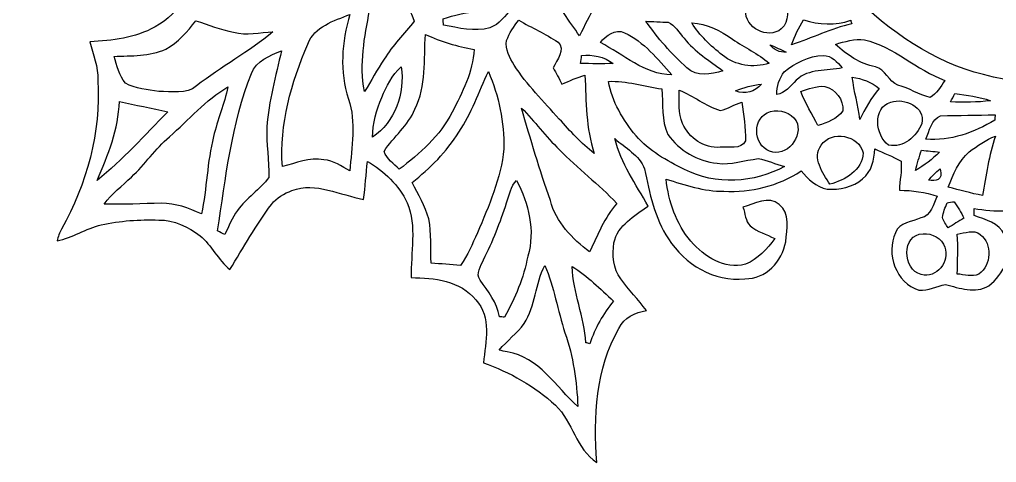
# Model space of a CAD drawing. Header units: centimetres. Extents: x -14.6 to 14.7, y -9.8 to 9.3.
# Drawn here: x -14.59 to 3.47, y -9.8 to -1.61 of the extents above; entities that cross this region are included whole.
import ezdxf

# ---------------------------------------------------------------- set-up
doc = ezdxf.new("R2010")
doc.units = ezdxf.units.CM
doc.header["$MEASUREMENT"] = 0
doc.layers.add('Layer 1', color=7, linetype='Continuous')

msp = doc.modelspace()

# ---------------------------------------------------------------- linework, layer by layer
at = {"layer": 'Layer 1', "color": 251}
for points, knots in [([(-3.40889, 8.77076), (-3.24168, 8.94962), (-3.08681, 9.14506), (-2.88608, 9.28934), (-2.88608, 9.28934), (-2.794, 8.95703), (-2.81446, 8.57215), (-2.55729, 8.30862), (-2.55729, 8.30862), (-2.43664, 8.14035), (-2.25989, 8.0204), (-2.06093, 7.96396), (-2.06093, 7.96396), (-1.88207, 8.15728), (-1.6958, 8.34355), (-1.49225, 8.51112), (-1.49225, 8.51112), (-1.42452, 8.23842), (-1.4732, 7.94526), (-1.38465, 7.67821), (-1.38465, 7.67821), (-1.27635, 7.62635), (-1.15182, 7.66127), (-1.03893, 7.66657), (-1.03893, 7.66657), (-0.78352, 7.69832), (-0.52917, 7.74206), (-0.27799, 7.79921), (-0.27799, 7.79921), (-0.0321, 7.86306), (0.19191, 7.98901), (0.43462, 8.06309), (0.43462, 8.06309), (0.44203, 7.56779), (0.21519, 7.10283), (0.24095, 6.60541), (0.24095, 6.60541), (0.6417, 6.86576), (1.01212, 7.17091), (1.38642, 7.46831), (1.38642, 7.46831), (1.56951, 7.61224), (1.73073, 7.78545), (1.93146, 7.90646), (1.93146, 7.90646), (1.96638, 7.87047), (2.00131, 7.83484), (2.03659, 7.79886), (2.03659, 7.79886), (2.02847, 7.50605), (1.99355, 7.21007), (1.87713, 6.93843), (1.87713, 6.93843), (1.82668, 6.83436), (1.88807, 6.72536), (1.91206, 6.62305), (1.91206, 6.62305), (1.85385, 6.52145), (1.75084, 6.43255), (1.7459, 6.30837), (1.7459, 6.30837), (1.73637, 6.08753), (1.68592, 5.87163), (1.65806, 5.65291), (1.65806, 5.65291), (1.79634, 5.53261), (1.90888, 5.36928), (2.07821, 5.2892), (2.07821, 5.2892), (2.43664, 5.25004), (2.79153, 5.32871), (3.14819, 5.35058), (3.14819, 5.35058), (3.05717, 5.07894), (2.80846, 4.91843), (2.61267, 4.72652), (2.61267, 4.72652), (2.85397, 4.47499), (3.04941, 4.18042), (3.18488, 3.85904), (3.18488, 3.85904), (3.25967, 3.70734), (3.29847, 3.51296), (3.47698, 3.44558), (3.47698, 3.44558), (4.06188, 3.14713), (4.58329, 2.74567), (5.1435, 2.407), (5.1435, 2.407), (5.201, 2.53929), (5.24016, 2.69452), (5.36998, 2.77777), (5.36998, 2.77777), (5.52732, 2.89137), (5.67126, 3.02189), (5.77921, 3.18452), (5.77921, 3.18452), (5.96759, 3.43958), (6.32107, 3.43112), (6.60365, 3.39161), (6.60365, 3.39161), (6.46924, 3.5627), (6.29673, 3.71651), (6.09247, 3.79589), (6.09247, 3.79589), (5.9182, 3.82976), (5.74287, 3.74826), (5.56789, 3.77331), (5.56789, 3.77331), (5.05813, 3.86574), (4.85916, 4.67219), (5.29167, 4.9724), (5.29167, 4.9724), (5.61022, 5.19712), (6.10694, 5.08811), (6.29426, 4.74169), (6.29426, 4.74169), (6.41491, 4.49615), (6.38986, 4.19206), (6.23464, 3.96769), (6.23464, 3.96769), (6.35212, 3.89184), (6.46994, 3.81494), (6.58954, 3.74086), (6.58954, 3.74086), (6.57754, 3.86644), (6.56096, 3.9945), (6.57542, 4.12044), (6.57542, 4.12044), (6.68867, 4.48839), (7.10988, 4.71276), (7.48065, 4.62351), (7.48065, 4.62351), (7.62423, 4.56106), (7.74347, 4.45417), (7.8673, 4.35998), (7.8673, 4.35998), (7.88352, 4.72158), (7.87823, 5.08317), (7.85283, 5.44407), (7.85283, 5.44407), (8.18762, 5.43913), (8.40387, 5.16678), (8.63177, 4.96288), (8.63177, 4.96288), (8.9602, 4.6669), (9.38248, 4.46969), (9.62378, 4.08481), (9.62378, 4.08481), (9.91694, 3.62338), (10.07039, 3.06881), (10.03935, 2.52166), (10.03935, 2.52166), (10.05134, 2.18934), (9.93387, 1.85984), (9.71409, 1.60937), (9.71409, 1.60937), (9.57968, 1.42381), (9.35672, 1.34056), (9.19868, 1.18039), (9.19868, 1.18039), (9.6707, 1.13841), (10.21609, 1.10102), (10.61332, 1.41605), (10.61332, 1.41605), (11.02501, 1.73496), (11.40389, 2.10503), (11.87203, 2.34386), (11.87203, 2.34386), (12.1218, 2.45428), (12.40508, 2.40771), (12.6686, 2.44863), (12.6686, 2.44863), (12.82982, 2.50119), (12.96282, 2.62361), (13.13039, 2.66206), (13.13039, 2.66206), (13.23164, 2.68746), (13.34029, 2.68393), (13.43695, 2.72803), (13.43695, 2.72803), (13.66026, 2.86314), (13.85958, 3.03742), (14.09524, 3.15242), (14.09524, 3.15242), (14.29667, 3.25191), (14.52598, 3.18629), (14.7387, 3.1683), (14.7387, 3.1683), (14.72741, 3.03883), (14.7193, 2.90795), (14.70131, 2.77883), (14.70131, 2.77883), (14.5355, 2.75978), (14.357, 2.75943), (14.22964, 2.63313), (14.22964, 2.63313), (14.00704, 2.44651), (13.73576, 2.33786), (13.47929, 2.20874), (13.47929, 2.20874), (13.20165, 1.99954), (12.95576, 1.75119), (12.71094, 1.50566), (12.71094, 1.50566), (12.49504, 1.2506), (12.33523, 0.95356), (12.18636, 0.65581), (12.18636, 0.65581), (12.05936, 0.35842), (11.90061, 0.04974), (11.96058, -0.28646), (11.96058, -0.28646), (12.02161, -0.59302), (12.13838, -0.88477), (12.21564, -1.18745), (12.21564, -1.18745), (12.26114, -1.42946), (12.2488, -1.67852), (12.25162, -1.92405), (12.25162, -1.92405), (12.8076, -2.04858), (13.36357, -2.17629), (13.91638, -2.31634), (13.91638, -2.31634), (14.13969, -2.36679), (14.34994, -2.45851), (14.55385, -2.56117), (14.55385, -2.56117), (14.52351, -2.87796), (14.26598, -3.07234), (13.98164, -3.14713), (13.98164, -3.14713), (14.01057, -3.23885), (14.04302, -3.32916), (14.07442, -3.42018), (14.07442, -3.42018), (13.74599, -3.62303), (13.33923, -3.65513), (12.96282, -3.61915), (12.96282, -3.61915), (12.35957, -3.55177), (11.80606, -3.28683), (11.22504, -3.13196), (11.22504, -3.13196), (11.12202, -3.11362), (11.01055, -3.07058), (10.91212, -3.11714), (10.91212, -3.11714), (10.4327, -3.34716), (9.99913, -3.68829), (9.4742, -3.81388), (9.4742, -3.81388), (9.22443, -3.39866), (9.26677, -2.89243), (9.23819, -2.42958), (9.23819, -2.42958), (9.04028, -2.23097), (8.75524, -2.14947), (8.49771, -2.04929), (8.49771, -2.04929), (7.97313, -1.86831), (7.36812, -1.7907), (6.85976, -2.06163), (6.85976, -2.06163), (6.86223, -2.10291), (6.86541, -2.14454), (6.86858, -2.18616), (6.86858, -2.18616), (7.26299, -2.31069), (7.62141, -2.5721), (7.81297, -2.94569), (7.81297, -2.94569), (8.01582, -3.26813), (8.01652, -3.66677), (8.01511, -4.03401), (8.01511, -4.03401), (7.96925, -4.50391), (7.9375, -4.97805), (7.9823, -5.44936), (7.9823, -5.44936), (7.56885, -5.30401), (7.11694, -5.3908), (6.6996, -5.25745), (6.6996, -5.25745), (6.11928, -5.11881), (5.63527, -4.7371), (5.25921, -4.2866), (5.25921, -4.2866), (4.99463, -4.63691), (4.64714, -4.94489), (4.21534, -5.06271), (4.21534, -5.06271), (3.83893, -5.18089), (3.43606, -5.16043), (3.05117, -5.10364), (3.05117, -5.10364), (3.05259, -5.14597), (3.054, -5.1883), (3.05611, -5.23134), (3.05611, -5.23134), (3.26249, -5.31107), (3.51367, -5.36857), (3.61527, -5.59118), (3.61527, -5.59118), (3.78389, -5.92561), (3.6008, -6.32389), (3.32176, -6.53168), (3.32176, -6.53168), (3.07693, -6.68549), (2.77883, -6.57084), (2.52589, -6.5091), (2.52589, -6.5091), (2.36149, -6.53874), (2.20451, -6.62129), (2.03341, -6.6107), (2.03341, -6.6107), (1.60479, -6.4837), (1.42169, -5.93654), (1.59985, -5.55202), (1.59985, -5.55202), (1.6697, -5.35799), (1.91064, -5.34917), (2.0701, -5.27826), (2.0701, -5.27826), (2.25672, -5.23593), (2.30117, -5.0232), (2.37243, -4.87433), (2.37243, -4.87433), (2.14736, -4.79778), (1.911, -4.76709), (1.67428, -4.76532), (1.67428, -4.76532), (1.67393, -4.58541), (1.72367, -4.40549), (1.7018, -4.22698), (1.7018, -4.22698), (1.54764, -4.13632), (1.37689, -4.08129), (1.21779, -4.00121), (1.21779, -4.00121), (1.20297, -4.20299), (1.16311, -4.41995), (0.99307, -4.55471), (0.99307, -4.55471), (0.8128, -4.70676), (0.56762, -4.76109), (0.3362, -4.74521), (0.3362, -4.74521), (0.1337, -4.70923), (-0.01517, -4.55648), (-0.14429, -4.40937), (-0.14429, -4.40937), (-0.56233, -4.68665), (-1.07068, -4.81224), (-1.57057, -4.78261), (-1.57057, -4.78261), (-1.94134, -4.79249), (-2.29129, -4.66443), (-2.64054, -4.5593), (-2.64054, -4.5593), (-2.5908, -4.97311), (-2.45886, -5.38762), (-2.17981, -5.70689), (-2.17981, -5.70689), (-1.93604, -5.99369), (-1.56351, -6.23535), (-1.17052, -6.13269), (-1.17052, -6.13269), (-0.94403, -6.03885), (-0.76835, -5.85399), (-0.63041, -5.65573), (-0.63041, -5.65573), (-0.78528, -5.58482), (-0.95215, -5.53226), (-1.0862, -5.42502), (-1.0862, -5.42502), (-1.17334, -5.33329), (-1.17828, -5.19359), (-1.21814, -5.08071), (-1.21814, -5.08071), (-1.01459, -5.02003), (-0.73978, -4.86198), (-0.54681, -5.02638), (-0.54681, -5.02638), (-0.34502, -5.19148), (-0.40569, -5.49028), (-0.42933, -5.71606), (-0.42933, -5.71606), (-0.49177, -6.07589), (-0.79622, -6.41491), (-1.18251, -6.40045), (-1.18251, -6.40045), (-1.75084, -6.46501), (-2.29941, -6.13516), (-2.59468, -5.66244), (-2.59468, -5.66244), (-2.85644, -5.27897), (-2.94323, -4.81542), (-3.03989, -4.37021), (-3.03989, -4.37021), (-3.13055, -4.11445), (-3.39549, -3.9811), (-3.58846, -3.81141), (-3.58846, -3.81141), (-3.46922, -4.26403), (-3.20111, -4.65667), (-2.96968, -5.05777), (-2.96968, -5.05777), (-3.22368, -5.24016), (-3.53095, -5.40738), (-3.60539, -5.73934), (-3.60539, -5.73934), (-3.63114, -5.96265), (-3.62479, -6.21912), (-3.4731, -6.40115), (-3.4731, -6.40115), (-3.33375, -6.6107), (-3.14995, -6.78533), (-3.0039, -6.99029), (-3.0039, -6.99029), (-3.2064, -7.02451), (-3.423, -7.11764), (-3.50943, -7.31979), (-3.50943, -7.31979), (-3.94123, -8.06379), (-3.98216, -8.95914), (-3.92113, -9.79734), (-3.92113, -9.79734), (-4.30354, -9.54899), (-4.3621, -9.04311), (-4.68348, -8.74077), (-4.68348, -8.74077), (-5.06236, -8.38341), (-5.52873, -8.13082), (-6.01557, -7.95338), (-6.01557, -7.95338), (-5.97112, -7.56532), (-5.85964, -7.11235), (-6.15633, -6.79097), (-6.15633, -6.79097), (-6.44172, -6.43819), (-6.92432, -6.38034), (-7.34695, -6.38104), (-7.34695, -6.38104), (-7.36247, -5.91996), (-7.23829, -5.43419), (-7.42527, -4.99569), (-7.42527, -4.99569), (-7.57484, -4.66866), (-7.84966, -4.41007), (-8.15834, -4.23298), (-8.15834, -4.23298), (-8.18444, -4.46652), (-8.1975, -4.70147), (-8.22713, -4.93466), (-8.22713, -4.93466), (-8.66211, -4.85704), (-9.10943, -4.60587), (-9.55322, -4.76991), (-9.55322, -4.76991), (-9.69539, -4.826), (-9.83862, -4.90044), (-9.92999, -5.02744), (-9.92999, -5.02744), (-10.21574, -5.40879), (-10.45069, -5.82436), (-10.69763, -6.23111), (-10.69763, -6.23111), (-10.9153, -6.05367), (-11.03595, -5.78732), (-11.24903, -5.60529), (-11.24903, -5.60529), (-11.47198, -5.44759), (-11.73127, -5.30789), (-12.01244, -5.31742), (-12.01244, -5.31742), (-12.36874, -5.30225), (-12.72822, -5.32977), (-13.07641, -5.40632), (-13.07641, -5.40632), (-13.36146, -5.467), (-13.60276, -5.65115), (-13.89239, -5.69736), (-13.89239, -5.69736), (-13.86981, -5.62398), (-13.84759, -5.55025), (-13.8116, -5.48217), (-13.8116, -5.48217), (-13.34135, -4.65067), (-13.08029, -3.69217), (-13.14062, -2.73297), (-13.14062, -2.73297), (-13.13004, -2.48532), (-13.22634, -2.25496), (-13.28455, -2.0193), (-13.28455, -2.0193), (-12.87357, -2.00307), (-12.44776, -1.94804), (-12.08193, -1.7466), (-12.08193, -1.7466), (-11.61486, -1.49437), (-11.32417, -0.97437), (-11.29524, -0.4505), (-11.29524, -0.4505), (-12.16731, -0.31856), (-13.08594, -0.08184), (-13.73505, 0.55245), (-13.73505, 0.55245), (-14.06137, 0.87948), (-14.33724, 1.27071), (-14.478, 1.7145), (-14.478, 1.7145), (-14.5856, 2.05493), (-14.55385, 2.46274), (-14.31219, 2.73967), (-14.31219, 2.73967), (-14.16262, 2.89948), (-13.99117, 3.08398), (-13.76116, 3.10727), (-13.76116, 3.10727), (-13.42108, 3.14043), (-13.05348, 3.12596), (-12.75327, 2.94323), (-12.75327, 2.94323), (-12.56877, 2.85679), (-12.45023, 2.68358), (-12.29043, 2.56293), (-12.29043, 2.56293), (-12.28408, 3.0547), (-12.24492, 3.55565), (-12.065, 4.01814), (-12.065, 4.01814), (-11.87027, 4.47111), (-11.59087, 4.89444), (-11.22468, 5.2264), (-11.22468, 5.2264), (-10.68246, 5.62328), (-10.04111, 5.91961), (-9.36484, 5.97288), (-9.36484, 5.97288), (-9.03217, 6.01169), (-8.72808, 5.85011), (-8.41022, 5.79014), (-8.41022, 5.79014), (-8.25324, 5.82119), (-8.12976, 5.94501), (-7.97701, 5.99228), (-7.97701, 5.99228), (-7.60518, 6.09953), (-7.22171, 5.99193), (-6.84953, 5.94995), (-6.84953, 5.94995), (-6.9783, 6.10552), (-7.11412, 6.25546), (-7.23124, 6.4202), (-7.23124, 6.4202), (-7.32367, 6.56449), (-7.3092, 6.74476), (-7.33249, 6.90845), (-7.33249, 6.90845), (-6.95008, 6.91444), (-6.56837, 6.87529), (-6.18525, 6.8961), (-6.18525, 6.8961), (-6.2036, 7.28486), (-6.25052, 7.67186), (-6.25651, 8.06097), (-6.25651, 8.06097), (-6.08083, 8.06309), (-5.89809, 8.06379), (-5.73581, 7.98407), (-5.73581, 7.98407), (-5.52768, 7.92021), (-5.37175, 7.75476), (-5.17066, 7.6775), (-5.17066, 7.6775), (-4.83588, 7.86589), (-4.76532, 8.29945), (-4.54801, 8.58943), (-4.54801, 8.58943), (-4.29401, 8.45926), (-4.27108, 8.13999), (-4.07458, 7.9562), (-4.07458, 7.9562), (-4.0259, 7.90751), (-3.97051, 7.86624), (-3.91583, 7.82426), (-3.91583, 7.82426), (-3.79659, 8.16222), (-3.65689, 8.50547), (-3.40889, 8.77076), (-3.40889, 8.77076), (-3.40889, 8.77076), (-3.40889, 8.77076), (-3.40889, 8.77076)], [0, 0, 0, 0, 0.00666667, 0.00666667, 0.00666667, 0.00666667, 0.01333333, 0.01333333, 0.01333333, 0.01333333, 0.02, 0.02, 0.02, 0.02, 0.02666667, 0.02666667, 0.02666667, 0.02666667, 0.03333333, 0.03333333, 0.03333333, 0.03333333, 0.04, 0.04, 0.04, 0.04, 0.04666667, 0.04666667, 0.04666667, 0.04666667, 0.05333333, 0.05333333, 0.05333333, 0.05333333, 0.06, 0.06, 0.06, 0.06, 0.06666667, 0.06666667, 0.06666667, 0.06666667, 0.07333333, 0.07333333, 0.07333333, 0.07333333, 0.08, 0.08, 0.08, 0.08, 0.08666667, 0.08666667, 0.08666667, 0.08666667, 0.09333333, 0.09333333, 0.09333333, 0.09333333, 0.1, 0.1, 0.1, 0.1, 0.10666667, 0.10666667, 0.10666667, 0.10666667, 0.11333333, 0.11333333, 0.11333333, 0.11333333, 0.12, 0.12, 0.12, 0.12, 0.12666667, 0.12666667, 0.12666667, 0.12666667, 0.13333333, 0.13333333, 0.13333333, 0.13333333, 0.14, 0.14, 0.14, 0.14, 0.14666667, 0.14666667, 0.14666667, 0.14666667, 0.15333333, 0.15333333, 0.15333333, 0.15333333, 0.16, 0.16, 0.16, 0.16, 0.16666667, 0.16666667, 0.16666667, 0.16666667, 0.17333333, 0.17333333, 0.17333333, 0.17333333, 0.18, 0.18, 0.18, 0.18, 0.18666667, 0.18666667, 0.18666667, 0.18666667, 0.19333333, 0.19333333, 0.19333333, 0.19333333, 0.2, 0.2, 0.2, 0.2, 0.20666667, 0.20666667, 0.20666667, 0.20666667, 0.21333333, 0.21333333, 0.21333333, 0.21333333, 0.22, 0.22, 0.22, 0.22, 0.22666667, 0.22666667, 0.22666667, 0.22666667, 0.23333333, 0.23333333, 0.23333333, 0.23333333, 0.24, 0.24, 0.24, 0.24, 0.24666667, 0.24666667, 0.24666667, 0.24666667, 0.25333333, 0.25333333, 0.25333333, 0.25333333, 0.26, 0.26, 0.26, 0.26, 0.26666667, 0.26666667, 0.26666667, 0.26666667, 0.27333333, 0.27333333, 0.27333333, 0.27333333, 0.28, 0.28, 0.28, 0.28, 0.28666667, 0.28666667, 0.28666667, 0.28666667, 0.29333333, 0.29333333, 0.29333333, 0.29333333, 0.3, 0.3, 0.3, 0.3, 0.30666667, 0.30666667, 0.30666667, 0.30666667, 0.31333333, 0.31333333, 0.31333333, 0.31333333, 0.32, 0.32, 0.32, 0.32, 0.32666667, 0.32666667, 0.32666667, 0.32666667, 0.33333333, 0.33333333, 0.33333333, 0.33333333, 0.34, 0.34, 0.34, 0.34, 0.34666667, 0.34666667, 0.34666667, 0.34666667, 0.35333333, 0.35333333, 0.35333333, 0.35333333, 0.36, 0.36, 0.36, 0.36, 0.36666667, 0.36666667, 0.36666667, 0.36666667, 0.37333333, 0.37333333, 0.37333333, 0.37333333, 0.38, 0.38, 0.38, 0.38, 0.38666667, 0.38666667, 0.38666667, 0.38666667, 0.39333333, 0.39333333, 0.39333333, 0.39333333, 0.4, 0.4, 0.4, 0.4, 0.40666667, 0.40666667, 0.40666667, 0.40666667, 0.41333333, 0.41333333, 0.41333333, 0.41333333, 0.42, 0.42, 0.42, 0.42, 0.42666667, 0.42666667, 0.42666667, 0.42666667, 0.43333333, 0.43333333, 0.43333333, 0.43333333, 0.44, 0.44, 0.44, 0.44, 0.44666667, 0.44666667, 0.44666667, 0.44666667, 0.45333333, 0.45333333, 0.45333333, 0.45333333, 0.46, 0.46, 0.46, 0.46, 0.46666667, 0.46666667, 0.46666667, 0.46666667, 0.47333333, 0.47333333, 0.47333333, 0.47333333, 0.48, 0.48, 0.48, 0.48, 0.48666667, 0.48666667, 0.48666667, 0.48666667, 0.49333333, 0.49333333, 0.49333333, 0.49333333, 0.5, 0.5, 0.5, 0.5, 0.50666667, 0.50666667, 0.50666667, 0.50666667, 0.51333333, 0.51333333, 0.51333333, 0.51333333, 0.52, 0.52, 0.52, 0.52, 0.52666667, 0.52666667, 0.52666667, 0.52666667, 0.53333333, 0.53333333, 0.53333333, 0.53333333, 0.54, 0.54, 0.54, 0.54, 0.54666667, 0.54666667, 0.54666667, 0.54666667, 0.55333333, 0.55333333, 0.55333333, 0.55333333, 0.56, 0.56, 0.56, 0.56, 0.56666667, 0.56666667, 0.56666667, 0.56666667, 0.57333333, 0.57333333, 0.57333333, 0.57333333, 0.58, 0.58, 0.58, 0.58, 0.58666667, 0.58666667, 0.58666667, 0.58666667, 0.59333333, 0.59333333, 0.59333333, 0.59333333, 0.6, 0.6, 0.6, 0.6, 0.60666667, 0.60666667, 0.60666667, 0.60666667, 0.61333333, 0.61333333, 0.61333333, 0.61333333, 0.62, 0.62, 0.62, 0.62, 0.62666667, 0.62666667, 0.62666667, 0.62666667, 0.63333333, 0.63333333, 0.63333333, 0.63333333, 0.64, 0.64, 0.64, 0.64, 0.64666667, 0.64666667, 0.64666667, 0.64666667, 0.65333333, 0.65333333, 0.65333333, 0.65333333, 0.66, 0.66, 0.66, 0.66, 0.66666667, 0.66666667, 0.66666667, 0.66666667, 0.67333333, 0.67333333, 0.67333333, 0.67333333, 0.68, 0.68, 0.68, 0.68, 0.68666667, 0.68666667, 0.68666667, 0.68666667, 0.69333333, 0.69333333, 0.69333333, 0.69333333, 0.7, 0.7, 0.7, 0.7, 0.70666667, 0.70666667, 0.70666667, 0.70666667, 0.71333333, 0.71333333, 0.71333333, 0.71333333, 0.72, 0.72, 0.72, 0.72, 0.72666667, 0.72666667, 0.72666667, 0.72666667, 0.73333333, 0.73333333, 0.73333333, 0.73333333, 0.74, 0.74, 0.74, 0.74, 0.74666667, 0.74666667, 0.74666667, 0.74666667, 0.75333333, 0.75333333, 0.75333333, 0.75333333, 0.76, 0.76, 0.76, 0.76, 0.76666667, 0.76666667, 0.76666667, 0.76666667, 0.77333333, 0.77333333, 0.77333333, 0.77333333, 0.78, 0.78, 0.78, 0.78, 0.78666667, 0.78666667, 0.78666667, 0.78666667, 0.79333333, 0.79333333, 0.79333333, 0.79333333, 0.8, 0.8, 0.8, 0.8, 0.80666667, 0.80666667, 0.80666667, 0.80666667, 0.81333333, 0.81333333, 0.81333333, 0.81333333, 0.82, 0.82, 0.82, 0.82, 0.82666667, 0.82666667, 0.82666667, 0.82666667, 0.83333333, 0.83333333, 0.83333333, 0.83333333, 0.84, 0.84, 0.84, 0.84, 0.84666667, 0.84666667, 0.84666667, 0.84666667, 0.85333333, 0.85333333, 0.85333333, 0.85333333, 0.86, 0.86, 0.86, 0.86, 0.86666667, 0.86666667, 0.86666667, 0.86666667, 0.87333333, 0.87333333, 0.87333333, 0.87333333, 0.88, 0.88, 0.88, 0.88, 0.88666667, 0.88666667, 0.88666667, 0.88666667, 0.89333333, 0.89333333, 0.89333333, 0.89333333, 0.9, 0.9, 0.9, 0.9, 0.90666667, 0.90666667, 0.90666667, 0.90666667, 0.91333333, 0.91333333, 0.91333333, 0.91333333, 0.92, 0.92, 0.92, 0.92, 0.92666667, 0.92666667, 0.92666667, 0.92666667, 0.93333333, 0.93333333, 0.93333333, 0.93333333, 0.94, 0.94, 0.94, 0.94, 0.94666667, 0.94666667, 0.94666667, 0.94666667, 0.95333333, 0.95333333, 0.95333333, 0.95333333, 0.96, 0.96, 0.96, 0.96, 0.96666667, 0.96666667, 0.96666667, 0.96666667, 0.97333333, 0.97333333, 0.97333333, 0.97333333, 0.98, 0.98, 0.98, 0.98, 0.98666667, 0.98666667, 0.98666667, 0.98666667, 1, 1, 1, 1]), ([(-0.74366, 2.22109), (-0.91193, 2.19886), (-1.03576, 2.02494), (-0.99766, 1.85914), (-0.99766, 1.85914), (-0.87171, 1.48308), (-0.57115, 1.19592), (-0.24306, 0.98954), (-0.24306, 0.98954), (0.08467, 0.74683), (0.49389, 0.66922), (0.87559, 0.55139), (0.87559, 0.55139), (0.95885, 0.52776), (1.02023, 0.46355), (1.08197, 0.4064), (1.08197, 0.4064), (0.39229, 0.25435), (-0.20003, 0.71367), (-0.75283, 1.04493), (-0.75283, 1.04493), (-0.57891, 0.62301), (-0.31433, 0.24553), (-0.06068, -0.13088), (-0.06068, -0.13088), (0.18591, -0.51047), (0.50059, -0.83785), (0.80962, -1.16593), (0.80962, -1.16593), (1.49154, -1.82351), (2.29553, -2.39889), (3.22792, -2.62784), (3.22792, -2.62784), (4.21252, -2.91853), (5.28955, -2.70828), (6.17749, -2.22391), (6.17749, -2.22391), (6.35247, -2.11314), (6.64492, -1.85879), (6.48511, -1.63019), (6.48511, -1.63019), (6.34965, -1.41146), (6.06249, -1.41041), (5.83847, -1.36102), (5.83847, -1.36102), (4.70535, -1.21814), (3.55671, -0.93804), (2.59609, -0.29563), (2.59609, -0.29563), (2.20204, -0.03916), (1.87854, 0.30903), (1.59914, 0.68404), (1.59914, 0.68404), (1.43475, 0.96449), (1.08021, 0.97543), (0.83538, 1.15323), (0.83538, 1.15323), (0.47872, 1.42628), (0.31503, 1.87396), (-0.02046, 2.1657), (-0.02046, 2.1657), (-0.24236, 2.27471), (-0.50694, 2.24331), (-0.74366, 2.22109), (-0.74366, 2.22109), (-0.74366, 2.22109), (-0.74366, 2.22109), (-0.74366, 2.22109)], [0, 0, 0, 0, 0.05555556, 0.05555556, 0.05555556, 0.05555556, 0.11111111, 0.11111111, 0.11111111, 0.11111111, 0.16666667, 0.16666667, 0.16666667, 0.16666667, 0.22222222, 0.22222222, 0.22222222, 0.22222222, 0.27777778, 0.27777778, 0.27777778, 0.27777778, 0.33333333, 0.33333333, 0.33333333, 0.33333333, 0.38888889, 0.38888889, 0.38888889, 0.38888889, 0.44444444, 0.44444444, 0.44444444, 0.44444444, 0.5, 0.5, 0.5, 0.5, 0.55555556, 0.55555556, 0.55555556, 0.55555556, 0.61111111, 0.61111111, 0.61111111, 0.61111111, 0.66666667, 0.66666667, 0.66666667, 0.66666667, 0.72222222, 0.72222222, 0.72222222, 0.72222222, 0.77777778, 0.77777778, 0.77777778, 0.77777778, 0.83333333, 0.83333333, 0.83333333, 0.83333333, 0.88888889, 0.88888889, 0.88888889, 0.88888889, 1, 1, 1, 1]), ([(-4.81048, 0.19509), (-4.826, -0.22437), (-4.88738, -0.65652), (-4.76956, -1.06821), (-4.76956, -1.06821), (-4.62774, -1.36878), (-4.42983, -1.64006), (-4.23721, -1.91029), (-4.23721, -1.91029), (-4.14126, -1.72367), (-4.06259, -1.52506), (-3.93418, -1.35784), (-3.93418, -1.35784), (-3.66289, -1.0414), (-3.26037, -0.89817), (-2.88854, -0.74224), (-2.88854, -0.74224), (-2.73861, -0.58314), (-2.81764, -0.32491), (-2.82187, -0.1337), (-2.82187, -0.1337), (-2.9778, 0.56938), (-3.60221, 1.00506), (-4.05624, 1.51412), (-4.05624, 1.51412), (-4.53002, 1.25271), (-4.79072, 0.72355), (-4.81048, 0.19509), (-4.81048, 0.19509), (-4.81048, 0.19509), (-4.81048, 0.19509), (-4.81048, 0.19509)], [0, 0, 0, 0, 0.11111111, 0.11111111, 0.11111111, 0.11111111, 0.22222222, 0.22222222, 0.22222222, 0.22222222, 0.33333333, 0.33333333, 0.33333333, 0.33333333, 0.44444444, 0.44444444, 0.44444444, 0.44444444, 0.55555556, 0.55555556, 0.55555556, 0.55555556, 0.66666667, 0.66666667, 0.66666667, 0.66666667, 0.77777778, 0.77777778, 0.77777778, 0.77777778, 1, 1, 1, 1]), ([(-0.86536, -1.08373), (-1.01882, -1.12501), (-1.19874, -1.26224), (-1.1684, -1.4411), (-1.1684, -1.4411), (-1.19098, -1.76142), (-0.75706, -1.98508), (-0.51047, -1.78294), (-0.51047, -1.78294), (-0.34784, -1.64924), (-0.41028, -1.41041), (-0.40252, -1.23155), (-0.40252, -1.23155), (-0.55492, -1.18145), (-0.69921, -1.07774), (-0.86536, -1.08373), (-0.86536, -1.08373), (-0.86536, -1.08373), (-0.86536, -1.08373), (-0.86536, -1.08373)], [0, 0, 0, 0, 0.16666667, 0.16666667, 0.16666667, 0.16666667, 0.33333333, 0.33333333, 0.33333333, 0.33333333, 0.5, 0.5, 0.5, 0.5, 0.66666667, 0.66666667, 0.66666667, 0.66666667, 1, 1, 1, 1]), ([(-7.94385, -1.12501), (-8.05815, -1.18392), (-8.08637, -1.3268), (-8.11848, -1.44039), (-8.11848, -1.44039), (-8.2102, -1.93216), (-8.31215, -2.43805), (-8.21161, -2.93758), (-8.21161, -2.93758), (-8.08284, -2.74532), (-7.97983, -2.53647), (-7.85107, -2.34421), (-7.85107, -2.34421), (-7.6902, -2.0895), (-7.4803, -1.87113), (-7.29192, -1.63724), (-7.29192, -1.63724), (-7.36353, -1.47144), (-7.43479, -1.30598), (-7.50394, -1.13947), (-7.50394, -1.13947), (-7.65034, -1.1303), (-7.79745, -1.12148), (-7.94385, -1.12501), (-7.94385, -1.12501), (-7.94385, -1.12501), (-7.94385, -1.12501), (-7.94385, -1.12501)], [0, 0, 0, 0, 0.125, 0.125, 0.125, 0.125, 0.25, 0.25, 0.25, 0.25, 0.375, 0.375, 0.375, 0.375, 0.5, 0.5, 0.5, 0.5, 0.625, 0.625, 0.625, 0.625, 0.75, 0.75, 0.75, 0.75, 1, 1, 1, 1]), ([(-6.7564, -1.59632), (-6.75569, -1.62489), (-6.75464, -1.6824), (-6.75393, -1.71133), (-6.75393, -1.71133), (-6.47347, -1.76318), (-6.17926, -1.84714), (-5.89633, -1.76001), (-5.89633, -1.76001), (-5.71994, -1.70145), (-5.60634, -1.54199), (-5.49451, -1.403), (-5.49451, -1.403), (-5.92067, -1.42275), (-6.35106, -1.4538), (-6.7564, -1.59632), (-6.7564, -1.59632), (-6.7564, -1.59632), (-6.7564, -1.59632), (-6.7564, -1.59632)], [0, 0, 0, 0, 0.16666667, 0.16666667, 0.16666667, 0.16666667, 0.33333333, 0.33333333, 0.33333333, 0.33333333, 0.5, 0.5, 0.5, 0.5, 0.66666667, 0.66666667, 0.66666667, 0.66666667, 1, 1, 1, 1]), ([(-9.26006, -2.06269), (-9.56204, -2.7753), (-9.78923, -3.54683), (-9.72891, -4.32823), (-9.72891, -4.32823), (-9.47949, -4.26438), (-9.22726, -4.15572), (-8.96444, -4.20158), (-8.96444, -4.20158), (-8.78311, -4.21746), (-8.63494, -4.32364), (-8.48043, -4.40796), (-8.48043, -4.40796), (-8.45432, -3.9684), (-8.36013, -3.50908), (-8.50794, -3.0801), (-8.50794, -3.0801), (-8.67445, -2.56999), (-8.63529, -2.02318), (-8.48078, -1.51624), (-8.48078, -1.51624), (-8.77499, -1.63054), (-9.13871, -1.73884), (-9.26006, -2.06269), (-9.26006, -2.06269), (-9.26006, -2.06269), (-9.26006, -2.06269), (-9.26006, -2.06269)], [0, 0, 0, 0, 0.125, 0.125, 0.125, 0.125, 0.25, 0.25, 0.25, 0.25, 0.375, 0.375, 0.375, 0.375, 0.5, 0.5, 0.5, 0.5, 0.625, 0.625, 0.625, 0.625, 0.75, 0.75, 0.75, 0.75, 1, 1, 1, 1]), ([(-5.58518, -1.99954), (-5.61763, -2.165), (-5.52556, -2.31387), (-5.4483, -2.45075), (-5.4483, -2.45075), (-5.21123, -2.81623), (-4.90432, -3.12702), (-4.61292, -3.4484), (-4.61292, -3.4484), (-4.40796, -3.67101), (-4.20899, -3.90278), (-3.96522, -4.08517), (-3.96522, -4.08517), (-4.12468, -3.62021), (-4.11304, -3.12455), (-4.13844, -2.64019), (-4.13844, -2.64019), (-4.28484, -2.68182), (-4.42489, -2.74073), (-4.56248, -2.80564), (-4.56248, -2.80564), (-4.61574, -2.70263), (-4.66901, -2.59962), (-4.72652, -2.49943), (-4.72652, -2.49943), (-4.65914, -2.36326), (-4.48945, -2.16006), (-4.63585, -2.02741), (-4.63585, -2.02741), (-4.86657, -1.8736), (-5.12339, -1.76248), (-5.36222, -1.62207), (-5.36222, -1.62207), (-5.4543, -1.73602), (-5.53544, -1.86055), (-5.58518, -1.99954), (-5.58518, -1.99954), (-5.58518, -1.99954), (-5.58518, -1.99954), (-5.58518, -1.99954)], [0, 0, 0, 0, 0.09090909, 0.09090909, 0.09090909, 0.09090909, 0.18181818, 0.18181818, 0.18181818, 0.18181818, 0.27272727, 0.27272727, 0.27272727, 0.27272727, 0.36363636, 0.36363636, 0.36363636, 0.36363636, 0.45454545, 0.45454545, 0.45454545, 0.45454545, 0.54545455, 0.54545455, 0.54545455, 0.54545455, 0.63636364, 0.63636364, 0.63636364, 0.63636364, 0.72727273, 0.72727273, 0.72727273, 0.72727273, 0.81818182, 0.81818182, 0.81818182, 0.81818182, 1, 1, 1, 1]), ([(-0.09878, -1.61219), (-0.18309, -1.76177), (-0.26599, -1.91347), (-0.32138, -2.0768), (-0.32138, -2.0768), (0.05327, -1.95651), (0.40746, -1.77377), (0.79375, -1.68734), (0.79375, -1.68734), (0.78846, -1.67146), (0.77788, -1.63936), (0.77258, -1.62313), (0.77258, -1.62313), (0.49071, -1.7272), (0.18344, -1.70462), (-0.09878, -1.61219), (-0.09878, -1.61219), (-0.09878, -1.61219), (-0.09878, -1.61219), (-0.09878, -1.61219)], [0, 0, 0, 0, 0.16666667, 0.16666667, 0.16666667, 0.16666667, 0.33333333, 0.33333333, 0.33333333, 0.33333333, 0.5, 0.5, 0.5, 0.5, 0.66666667, 0.66666667, 0.66666667, 0.66666667, 1, 1, 1, 1]), ([(-11.32981, -1.63266), (-11.48009, -1.83903), (-11.65648, -2.03271), (-11.88332, -2.15618), (-11.88332, -2.15618), (-12.18177, -2.29447), (-12.51973, -2.27542), (-12.83935, -2.29129), (-12.83935, -2.29129), (-12.78255, -2.45957), (-12.74692, -2.64619), (-12.62733, -2.78377), (-12.62733, -2.78377), (-12.44494, -2.8956), (-12.21775, -2.90442), (-12.01138, -2.94181), (-12.01138, -2.94181), (-11.78243, -2.93017), (-11.50091, -3.00602), (-11.31323, -2.83422), (-11.31323, -2.83422), (-10.85744, -2.48214), (-10.34909, -2.20416), (-9.90318, -1.83938), (-9.90318, -1.83938), (-10.14554, -1.84503), (-10.39142, -1.911), (-10.63096, -1.84079), (-10.63096, -1.84079), (-10.87155, -1.79811), (-11.09768, -1.70533), (-11.32981, -1.63266), (-11.32981, -1.63266), (-11.32981, -1.63266), (-11.32981, -1.63266), (-11.32981, -1.63266)], [0, 0, 0, 0, 0.1, 0.1, 0.1, 0.1, 0.2, 0.2, 0.2, 0.2, 0.3, 0.3, 0.3, 0.3, 0.4, 0.4, 0.4, 0.4, 0.5, 0.5, 0.5, 0.5, 0.6, 0.6, 0.6, 0.6, 0.7, 0.7, 0.7, 0.7, 0.8, 0.8, 0.8, 0.8, 1, 1, 1, 1]), ([(-3.85339, -2.03518), (-3.42512, -2.25496), (-3.04165, -2.62326), (-2.53365, -2.63349), (-2.53365, -2.63349), (-2.79188, -2.34174), (-3.04694, -2.02389), (-3.40572, -1.85244), (-3.40572, -1.85244), (-3.57858, -1.77588), (-3.74968, -1.90535), (-3.85339, -2.03518), (-3.85339, -2.03518), (-3.85339, -2.03518), (-3.85339, -2.03518), (-3.85339, -2.03518)], [0, 0, 0, 0, 0.2, 0.2, 0.2, 0.2, 0.4, 0.4, 0.4, 0.4, 0.6, 0.6, 0.6, 0.6, 1, 1, 1, 1]), ([(-3.01308, -1.64112), (-2.79506, -1.95404), (-2.53859, -2.24578), (-2.2539, -2.49978), (-2.2539, -2.49978), (-2.06834, -2.68217), (-1.81081, -2.61761), (-1.58891, -2.5594), (-1.58891, -2.5594), (-1.83621, -2.3682), (-2.11173, -2.20662), (-2.30611, -1.95651), (-2.30611, -1.95651), (-2.40242, -1.85738), (-2.46768, -1.71203), (-2.6035, -1.65982), (-2.6035, -1.65982), (-2.70581, -1.65488), (-2.91077, -1.64571), (-3.01308, -1.64112), (-3.01308, -1.64112), (-3.01308, -1.64112), (-3.01308, -1.64112), (-3.01308, -1.64112)], [0, 0, 0, 0, 0.14285714, 0.14285714, 0.14285714, 0.14285714, 0.28571429, 0.28571429, 0.28571429, 0.28571429, 0.42857143, 0.42857143, 0.42857143, 0.42857143, 0.57142857, 0.57142857, 0.57142857, 0.57142857, 0.71428571, 0.71428571, 0.71428571, 0.71428571, 1, 1, 1, 1]), ([(-2.16323, -1.66934), (-2.02177, -1.90641), (-1.81469, -2.09797), (-1.59914, -2.2673), (-1.59914, -2.2673), (-1.3589, -2.46133), (-1.02658, -2.51354), (-0.73448, -2.41653), (-0.73448, -2.41653), (-0.93874, -2.23838), (-1.18957, -2.12831), (-1.40899, -1.97203), (-1.40899, -1.97203), (-1.6323, -1.81434), (-1.88524, -1.68487), (-2.16323, -1.66934), (-2.16323, -1.66934), (-2.16323, -1.66934), (-2.16323, -1.66934), (-2.16323, -1.66934)], [0, 0, 0, 0, 0.16666667, 0.16666667, 0.16666667, 0.16666667, 0.33333333, 0.33333333, 0.33333333, 0.33333333, 0.5, 0.5, 0.5, 0.5, 0.66666667, 0.66666667, 0.66666667, 0.66666667, 1, 1, 1, 1]), ([(-7.08625, -1.8863), (-7.118, -2.3495), (-7.06614, -2.83951), (-7.27992, -3.26637), (-7.27992, -3.26637), (-7.40128, -3.57117), (-7.67786, -3.77402), (-7.85107, -4.04601), (-7.85107, -4.04601), (-7.80591, -4.18924), (-7.66692, -4.27108), (-7.57202, -4.37833), (-7.57202, -4.37833), (-7.18785, -4.08799), (-6.81496, -3.75673), (-6.5913, -3.32246), (-6.5913, -3.32246), (-6.40539, -2.9591), (-6.20501, -2.57881), (-6.18702, -2.16147), (-6.18702, -2.16147), (-6.49817, -2.11138), (-6.79838, -2.01295), (-7.08625, -1.8863), (-7.08625, -1.8863), (-7.08625, -1.8863), (-7.08625, -1.8863), (-7.08625, -1.8863)], [0, 0, 0, 0, 0.125, 0.125, 0.125, 0.125, 0.25, 0.25, 0.25, 0.25, 0.375, 0.375, 0.375, 0.375, 0.5, 0.5, 0.5, 0.5, 0.625, 0.625, 0.625, 0.625, 0.75, 0.75, 0.75, 0.75, 1, 1, 1, 1]), ([(0.49001, -2.06869), (0.69991, -2.2606), (0.94333, -2.43064), (1.22767, -2.48603), (1.22767, -2.48603), (1.41429, -2.52942), (1.47426, -2.75378), (1.645, -2.82222), (1.645, -2.82222), (1.85067, -2.87655), (2.032, -2.99932), (2.23838, -3.04871), (2.23838, -3.04871), (2.36361, -2.98168), (2.43311, -2.84656), (2.51248, -2.73368), (2.51248, -2.73368), (1.9879, -2.54212), (1.57515, -2.11596), (1.02623, -1.98191), (1.02623, -1.98191), (0.8442, -1.96286), (0.66287, -2.01754), (0.49001, -2.06869), (0.49001, -2.06869), (0.49001, -2.06869), (0.49001, -2.06869), (0.49001, -2.06869)], [0, 0, 0, 0, 0.125, 0.125, 0.125, 0.125, 0.25, 0.25, 0.25, 0.25, 0.375, 0.375, 0.375, 0.375, 0.5, 0.5, 0.5, 0.5, 0.625, 0.625, 0.625, 0.625, 0.75, 0.75, 0.75, 0.75, 1, 1, 1, 1]), ([(-0.71967, -2.07645), (-0.64946, -2.17135), (-0.54116, -2.22356), (-0.42263, -2.21227), (-0.42263, -2.21227), (-0.5207, -2.16429), (-0.61983, -2.11878), (-0.71967, -2.07645), (-0.71967, -2.07645), (-0.71967, -2.07645), (-0.71967, -2.07645), (-0.71967, -2.07645)], [0, 0, 0, 0, 0.25, 0.25, 0.25, 0.25, 0.5, 0.5, 0.5, 0.5, 1, 1, 1, 1]), ([(-10.30146, -2.60632), (-10.66835, -3.53448), (-10.77701, -4.53602), (-10.92588, -5.51533), (-10.92588, -5.51533), (-10.88108, -5.53861), (-10.83628, -5.5626), (-10.79112, -5.58624), (-10.79112, -5.58624), (-10.72127, -5.43313), (-10.66236, -5.27262), (-10.55617, -5.13962), (-10.55617, -5.13962), (-10.39601, -4.90573), (-10.14307, -4.7558), (-9.97761, -4.5272), (-9.97761, -4.5272), (-9.97197, -4.21675), (-10.03194, -3.90772), (-10.0136, -3.59692), (-10.0136, -3.59692), (-9.98926, -3.11609), (-9.84462, -2.65359), (-9.74725, -2.18511), (-9.74725, -2.18511), (-9.95962, -2.27648), (-10.21115, -2.37137), (-10.30146, -2.60632), (-10.30146, -2.60632), (-10.30146, -2.60632), (-10.30146, -2.60632), (-10.30146, -2.60632)], [0, 0, 0, 0, 0.11111111, 0.11111111, 0.11111111, 0.11111111, 0.22222222, 0.22222222, 0.22222222, 0.22222222, 0.33333333, 0.33333333, 0.33333333, 0.33333333, 0.44444444, 0.44444444, 0.44444444, 0.44444444, 0.55555556, 0.55555556, 0.55555556, 0.55555556, 0.66666667, 0.66666667, 0.66666667, 0.66666667, 0.77777778, 0.77777778, 0.77777778, 0.77777778, 1, 1, 1, 1]), ([(-4.19947, -2.27295), (-4.20688, -2.32234), (-4.21393, -2.37173), (-4.22063, -2.42147), (-4.22063, -2.42147), (-4.02026, -2.42394), (-3.81882, -2.43276), (-3.61809, -2.42182), (-3.61809, -2.42182), (-3.78178, -2.29129), (-3.99486, -2.25743), (-4.19947, -2.27295), (-4.19947, -2.27295), (-4.19947, -2.27295), (-4.19947, -2.27295), (-4.19947, -2.27295)], [0, 0, 0, 0, 0.2, 0.2, 0.2, 0.2, 0.4, 0.4, 0.4, 0.4, 0.6, 0.6, 0.6, 0.6, 1, 1, 1, 1]), ([(-0.45826, -2.57387), (-0.54081, -2.69487), (-0.60254, -2.84515), (-0.59514, -2.99508), (-0.59514, -2.99508), (-0.43392, -2.97004), (-0.3369, -2.8388), (-0.23354, -2.72838), (-0.23354, -2.72838), (-0.00071, -2.51072), (0.32844, -2.56328), (0.61666, -2.50543), (0.61666, -2.50543), (0.52776, -2.39607), (0.41734, -2.27401), (0.26494, -2.27259), (0.26494, -2.27259), (-0.00353, -2.27577), (-0.248, -2.42006), (-0.45826, -2.57387), (-0.45826, -2.57387), (-0.45826, -2.57387), (-0.45826, -2.57387), (-0.45826, -2.57387)], [0, 0, 0, 0, 0.14285714, 0.14285714, 0.14285714, 0.14285714, 0.28571429, 0.28571429, 0.28571429, 0.28571429, 0.42857143, 0.42857143, 0.42857143, 0.42857143, 0.57142857, 0.57142857, 0.57142857, 0.57142857, 0.71428571, 0.71428571, 0.71428571, 0.71428571, 1, 1, 1, 1]), ([(-7.89164, -3.04835), (-7.9943, -3.28083), (-8.06309, -3.53095), (-8.06133, -3.78707), (-8.06133, -3.78707), (-7.65175, -3.50449), (-7.45243, -2.9718), (-7.5371, -2.48603), (-7.5371, -2.48603), (-7.70784, -2.63419), (-7.8045, -2.84445), (-7.89164, -3.04835), (-7.89164, -3.04835), (-7.89164, -3.04835), (-7.89164, -3.04835), (-7.89164, -3.04835)], [0, 0, 0, 0, 0.2, 0.2, 0.2, 0.2, 0.4, 0.4, 0.4, 0.4, 0.6, 0.6, 0.6, 0.6, 1, 1, 1, 1]), ([(-5.92279, -2.57175), (-6.10023, -2.94605), (-6.23041, -3.34574), (-6.46994, -3.68864), (-6.46994, -3.68864), (-6.68867, -4.058), (-7.00229, -4.35645), (-7.33354, -4.62386), (-7.33354, -4.62386), (-7.21995, -4.84258), (-7.09048, -5.05707), (-7.02451, -5.29661), (-7.02451, -5.29661), (-6.96701, -5.56507), (-6.99558, -5.84129), (-6.97865, -6.11364), (-6.97865, -6.11364), (-6.79768, -6.12599), (-6.61635, -6.13974), (-6.43502, -6.15491), (-6.43502, -6.15491), (-6.30661, -5.96865), (-6.21771, -5.75945), (-6.12634, -5.55343), (-6.12634, -5.55343), (-5.91291, -5.05354), (-5.69136, -4.54625), (-5.63457, -3.99944), (-5.63457, -3.99944), (-5.62716, -3.51261), (-5.72911, -3.01731), (-5.92279, -2.57175), (-5.92279, -2.57175), (-5.92279, -2.57175), (-5.92279, -2.57175), (-5.92279, -2.57175)], [0, 0, 0, 0, 0.1, 0.1, 0.1, 0.1, 0.2, 0.2, 0.2, 0.2, 0.3, 0.3, 0.3, 0.3, 0.4, 0.4, 0.4, 0.4, 0.5, 0.5, 0.5, 0.5, 0.6, 0.6, 0.6, 0.6, 0.7, 0.7, 0.7, 0.7, 0.8, 0.8, 0.8, 0.8, 1, 1, 1, 1]), ([(0.80186, -2.67441), (0.83079, -2.93864), (0.91369, -3.19299), (0.93839, -3.45828), (0.93839, -3.45828), (1.04422, -3.2579), (1.14512, -3.054), (1.29999, -2.88502), (1.29999, -2.88502), (1.15888, -2.76648), (0.98319, -2.70122), (0.80186, -2.67441), (0.80186, -2.67441), (0.80186, -2.67441), (0.80186, -2.67441), (0.80186, -2.67441)], [0, 0, 0, 0, 0.2, 0.2, 0.2, 0.2, 0.4, 0.4, 0.4, 0.4, 0.6, 0.6, 0.6, 0.6, 1, 1, 1, 1]), ([(-11.81453, -3.7779), (-12.07876, -3.99732), (-12.26679, -4.28872), (-12.51797, -4.52085), (-12.51797, -4.52085), (-12.68836, -4.68489), (-12.88098, -4.82812), (-13.02279, -5.02038), (-13.02279, -5.02038), (-12.66966, -5.02885), (-12.31688, -5.01544), (-11.96375, -5.00486), (-11.96375, -5.00486), (-11.70446, -5.00274), (-11.45716, -5.09446), (-11.22609, -5.20418), (-11.22609, -5.20418), (-11.12061, -4.73216), (-11.12167, -4.24286), (-11.00138, -3.77402), (-11.00138, -3.77402), (-10.928, -3.46322), (-10.795, -3.169), (-10.73785, -2.85433), (-10.73785, -2.85433), (-11.14496, -3.09915), (-11.46387, -3.46251), (-11.81453, -3.7779), (-11.81453, -3.7779), (-11.81453, -3.7779), (-11.81453, -3.7779), (-11.81453, -3.7779)], [0, 0, 0, 0, 0.11111111, 0.11111111, 0.11111111, 0.11111111, 0.22222222, 0.22222222, 0.22222222, 0.22222222, 0.33333333, 0.33333333, 0.33333333, 0.33333333, 0.44444444, 0.44444444, 0.44444444, 0.44444444, 0.55555556, 0.55555556, 0.55555556, 0.55555556, 0.66666667, 0.66666667, 0.66666667, 0.66666667, 0.77777778, 0.77777778, 0.77777778, 0.77777778, 1, 1, 1, 1]), ([(-3.70381, -2.75273), (-3.63855, -3.13055), (-3.43323, -3.46534), (-3.1944, -3.75849), (-3.1944, -3.75849), (-2.95522, -4.03789), (-2.62431, -4.21958), (-2.29905, -4.38079), (-2.29905, -4.38079), (-1.73073, -4.68171), (-1.00753, -4.62844), (-0.45226, -4.32576), (-0.45226, -4.32576), (-0.6156, -4.28237), (-0.77117, -4.21076), (-0.93733, -4.18006), (-0.93733, -4.18006), (-1.18992, -4.21076), (-1.43828, -4.30142), (-1.69616, -4.2672), (-1.69616, -4.2672), (-2.05669, -4.23122), (-2.39713, -4.02766), (-2.60597, -3.73415), (-2.60597, -3.73415), (-2.73015, -3.4738), (-2.68817, -3.17041), (-2.71921, -2.89207), (-2.71921, -2.89207), (-3.04624, -2.8381), (-3.36903, -2.73932), (-3.70381, -2.75273), (-3.70381, -2.75273), (-3.70381, -2.75273), (-3.70381, -2.75273), (-3.70381, -2.75273)], [0, 0, 0, 0, 0.1, 0.1, 0.1, 0.1, 0.2, 0.2, 0.2, 0.2, 0.3, 0.3, 0.3, 0.3, 0.4, 0.4, 0.4, 0.4, 0.5, 0.5, 0.5, 0.5, 0.6, 0.6, 0.6, 0.6, 0.7, 0.7, 0.7, 0.7, 0.8, 0.8, 0.8, 0.8, 1, 1, 1, 1]), ([(-1.35537, -2.92523), (-1.1811, -3.00673), (-0.99342, -2.94675), (-0.87665, -2.80141), (-0.87665, -2.80141), (-1.03999, -2.82469), (-1.20297, -2.86068), (-1.35537, -2.92523), (-1.35537, -2.92523), (-1.35537, -2.92523), (-1.35537, -2.92523), (-1.35537, -2.92523)], [0, 0, 0, 0, 0.25, 0.25, 0.25, 0.25, 0.5, 0.5, 0.5, 0.5, 1, 1, 1, 1]), ([(-0.15134, -2.94005), (-0.06315, -3.15842), (0.05433, -3.36338), (0.16757, -3.56941), (0.16757, -3.56941), (0.33937, -3.51719), (0.51611, -3.44805), (0.62794, -3.29847), (0.62794, -3.29847), (0.64135, -3.09174), (0.49389, -2.89348), (0.29528, -2.84551), (0.29528, -2.84551), (0.14076, -2.83422), (-0.00847, -2.88925), (-0.15134, -2.94005), (-0.15134, -2.94005), (-0.15134, -2.94005), (-0.15134, -2.94005), (-0.15134, -2.94005)], [0, 0, 0, 0, 0.16666667, 0.16666667, 0.16666667, 0.16666667, 0.33333333, 0.33333333, 0.33333333, 0.33333333, 0.5, 0.5, 0.5, 0.5, 0.66666667, 0.66666667, 0.66666667, 0.66666667, 1, 1, 1, 1]), ([(-2.39607, -2.91641), (-2.39148, -3.12173), (-2.42288, -3.34045), (-2.33398, -3.53377), (-2.33398, -3.53377), (-2.21897, -3.7973), (-1.93499, -3.99803), (-1.64042, -3.97193), (-1.64042, -3.97193), (-1.49966, -3.9497), (-1.24531, -4.02625), (-1.17404, -3.85163), (-1.17404, -3.85163), (-1.17122, -3.61174), (-1.20438, -3.3715), (-1.23896, -3.13478), (-1.23896, -3.13478), (-1.37583, -3.17747), (-1.49825, -3.26143), (-1.63936, -3.28965), (-1.63936, -3.28965), (-1.91523, -3.21486), (-2.12937, -3.01237), (-2.39607, -2.91641), (-2.39607, -2.91641), (-2.39607, -2.91641), (-2.39607, -2.91641), (-2.39607, -2.91641)], [0, 0, 0, 0, 0.125, 0.125, 0.125, 0.125, 0.25, 0.25, 0.25, 0.25, 0.375, 0.375, 0.375, 0.375, 0.5, 0.5, 0.5, 0.5, 0.625, 0.625, 0.625, 0.625, 0.75, 0.75, 0.75, 0.75, 1, 1, 1, 1]), ([(1.51412, -3.13796), (1.17228, -3.22898), (1.22484, -3.75744), (1.47179, -3.93065), (1.47179, -3.93065), (1.75048, -3.99274), (1.9879, -3.77014), (2.08668, -3.53201), (2.08668, -3.53201), (2.15724, -3.22333), (1.76248, -3.05082), (1.51412, -3.13796), (1.51412, -3.13796), (1.51412, -3.13796), (1.51412, -3.13796), (1.51412, -3.13796)], [0, 0, 0, 0, 0.2, 0.2, 0.2, 0.2, 0.4, 0.4, 0.4, 0.4, 0.6, 0.6, 0.6, 0.6, 1, 1, 1, 1]), ([(2.69875, -2.9778), (2.67088, -3.0286), (2.64336, -3.07975), (2.61691, -3.13161), (2.61691, -3.13161), (2.86173, -3.13937), (3.10868, -3.14149), (3.35245, -3.11079), (3.35245, -3.11079), (3.1436, -3.03036), (2.91747, -3.01378), (2.69875, -2.9778), (2.69875, -2.9778), (2.69875, -2.9778), (2.69875, -2.9778), (2.69875, -2.9778)], [0, 0, 0, 0, 0.2, 0.2, 0.2, 0.2, 0.4, 0.4, 0.4, 0.4, 0.6, 0.6, 0.6, 0.6, 1, 1, 1, 1]), ([(-12.74128, -3.12173), (-12.7575, -3.63679), (-12.95083, -4.11586), (-13.15014, -4.58223), (-13.15014, -4.58223), (-12.68024, -4.20088), (-12.27138, -3.74685), (-11.84628, -3.31682), (-11.84628, -3.31682), (-12.14332, -3.2445), (-12.44459, -3.1937), (-12.74128, -3.12173), (-12.74128, -3.12173), (-12.74128, -3.12173), (-12.74128, -3.12173), (-12.74128, -3.12173)], [0, 0, 0, 0, 0.2, 0.2, 0.2, 0.2, 0.4, 0.4, 0.4, 0.4, 0.6, 0.6, 0.6, 0.6, 1, 1, 1, 1]), ([(-5.30895, -3.24626), (-5.14668, -3.82023), (-4.97276, -4.39173), (-4.77767, -4.95618), (-4.77767, -4.95618), (-4.67043, -5.35305), (-4.37409, -5.6642), (-4.05201, -5.90338), (-4.05201, -5.90338), (-3.90137, -5.59576), (-3.7779, -5.26803), (-3.54824, -5.00803), (-3.54824, -5.00803), (-3.88585, -4.65808), (-4.2739, -4.36139), (-4.61292, -4.0132), (-4.61292, -4.0132), (-4.85951, -3.77084), (-5.06942, -3.49497), (-5.30895, -3.24626), (-5.30895, -3.24626), (-5.30895, -3.24626), (-5.30895, -3.24626), (-5.30895, -3.24626)], [0, 0, 0, 0, 0.14285714, 0.14285714, 0.14285714, 0.14285714, 0.28571429, 0.28571429, 0.28571429, 0.28571429, 0.42857143, 0.42857143, 0.42857143, 0.42857143, 0.57142857, 0.57142857, 0.57142857, 0.57142857, 0.71428571, 0.71428571, 0.71428571, 0.71428571, 1, 1, 1, 1]), ([(-0.70979, -3.31011), (-1.0541, -3.40501), (-1.03787, -3.92924), (-0.72531, -4.04389), (-0.72531, -4.04389), (-0.41734, -4.17054), (-0.09313, -3.76731), (-0.23495, -3.48121), (-0.23495, -3.48121), (-0.33479, -3.33022), (-0.53622, -3.26637), (-0.70979, -3.31011), (-0.70979, -3.31011), (-0.70979, -3.31011), (-0.70979, -3.31011), (-0.70979, -3.31011)], [0, 0, 0, 0, 0.2, 0.2, 0.2, 0.2, 0.4, 0.4, 0.4, 0.4, 0.6, 0.6, 0.6, 0.6, 1, 1, 1, 1]), ([(2.4317, -3.39196), (2.25778, -3.45369), (2.23026, -3.66959), (2.15865, -3.81882), (2.15865, -3.81882), (2.61444, -3.86009), (3.05117, -3.70064), (3.43394, -3.46816), (3.43394, -3.46816), (3.4357, -3.44346), (3.43923, -3.39408), (3.44099, -3.36938), (3.44099, -3.36938), (3.1048, -3.3842), (2.76789, -3.37432), (2.4317, -3.39196), (2.4317, -3.39196), (2.4317, -3.39196), (2.4317, -3.39196), (2.4317, -3.39196)], [0, 0, 0, 0, 0.16666667, 0.16666667, 0.16666667, 0.16666667, 0.33333333, 0.33333333, 0.33333333, 0.33333333, 0.5, 0.5, 0.5, 0.5, 0.66666667, 0.66666667, 0.66666667, 0.66666667, 1, 1, 1, 1]), ([(0.2286, -3.93312), (0.05362, -4.16666), (0.25647, -4.44959), (0.38664, -4.65208), (0.38664, -4.65208), (0.6664, -4.58153), (0.98637, -4.39737), (1.00154, -4.07423), (1.00154, -4.07423), (0.93133, -3.74791), (0.40781, -3.64455), (0.2286, -3.93312), (0.2286, -3.93312), (0.2286, -3.93312), (0.2286, -3.93312), (0.2286, -3.93312)], [0, 0, 0, 0, 0.2, 0.2, 0.2, 0.2, 0.4, 0.4, 0.4, 0.4, 0.6, 0.6, 0.6, 0.6, 1, 1, 1, 1]), ([(2.96263, -4.0573), (2.76825, -4.22698), (2.66312, -4.47216), (2.57316, -4.70888), (2.57316, -4.70888), (2.78377, -4.76462), (2.99508, -4.81894), (3.20887, -4.86375), (3.20887, -4.86375), (3.26743, -4.49333), (3.32952, -4.12362), (3.44699, -3.76661), (3.44699, -3.76661), (3.26778, -3.83011), (3.11185, -3.94194), (2.96263, -4.0573), (2.96263, -4.0573), (2.96263, -4.0573), (2.96263, -4.0573), (2.96263, -4.0573)], [0, 0, 0, 0, 0.16666667, 0.16666667, 0.16666667, 0.16666667, 0.33333333, 0.33333333, 0.33333333, 0.33333333, 0.5, 0.5, 0.5, 0.5, 0.66666667, 0.66666667, 0.66666667, 0.66666667, 1, 1, 1, 1]), ([(2.08104, -4.02661), (2.03623, -4.14902), (2.0006, -4.2739), (1.96815, -4.4002), (1.96815, -4.4002), (2.13007, -4.30601), (2.28, -4.19135), (2.41476, -4.06118), (2.41476, -4.06118), (2.30329, -4.04813), (2.19216, -4.03684), (2.08104, -4.02661), (2.08104, -4.02661), (2.08104, -4.02661), (2.08104, -4.02661), (2.08104, -4.02661)], [0, 0, 0, 0, 0.2, 0.2, 0.2, 0.2, 0.4, 0.4, 0.4, 0.4, 0.6, 0.6, 0.6, 0.6, 1, 1, 1, 1]), ([(2.20804, -4.58153), (2.33927, -4.59352), (2.49061, -4.59352), (2.42323, -4.37056), (2.42323, -4.37056), (2.34527, -4.43442), (2.27295, -4.50462), (2.20804, -4.58153), (2.20804, -4.58153), (2.20804, -4.58153), (2.20804, -4.58153), (2.20804, -4.58153)], [0, 0, 0, 0, 0.25, 0.25, 0.25, 0.25, 0.5, 0.5, 0.5, 0.5, 1, 1, 1, 1]), ([(-5.588, -4.99569), (-5.69983, -5.35869), (-5.84165, -5.71218), (-6.01451, -6.05049), (-6.01451, -6.05049), (-6.0579, -6.16373), (-6.16479, -6.30696), (-6.07236, -6.42549), (-6.07236, -6.42549), (-5.92949, -6.63857), (-5.75769, -6.8386), (-5.71888, -7.10283), (-5.71888, -7.10283), (-5.69595, -7.10494), (-5.65044, -7.10882), (-5.62751, -7.11094), (-5.62751, -7.11094), (-5.42431, -6.75993), (-5.27191, -6.38281), (-5.19359, -5.98417), (-5.19359, -5.98417), (-5.05354, -5.51251), (-5.18019, -5.00874), (-5.40068, -4.58258), (-5.40068, -4.58258), (-5.51145, -4.693), (-5.53508, -4.85422), (-5.588, -4.99569), (-5.588, -4.99569), (-5.588, -4.99569), (-5.588, -4.99569), (-5.588, -4.99569)], [0, 0, 0, 0, 0.11111111, 0.11111111, 0.11111111, 0.11111111, 0.22222222, 0.22222222, 0.22222222, 0.22222222, 0.33333333, 0.33333333, 0.33333333, 0.33333333, 0.44444444, 0.44444444, 0.44444444, 0.44444444, 0.55555556, 0.55555556, 0.55555556, 0.55555556, 0.66666667, 0.66666667, 0.66666667, 0.66666667, 0.77777778, 0.77777778, 0.77777778, 0.77777778, 1, 1, 1, 1]), ([(2.5527, -4.99604), (2.5213, -5.086), (2.4765, -5.17384), (2.46874, -5.26979), (2.46874, -5.26979), (2.48849, -5.34), (2.5333, -5.39926), (2.57246, -5.45994), (2.57246, -5.45994), (2.66806, -5.39821), (2.76578, -5.33964), (2.86456, -5.28355), (2.86456, -5.28355), (2.8134, -5.17525), (2.75131, -5.074), (2.68217, -4.97699), (2.68217, -4.97699), (2.64971, -4.98158), (2.58516, -4.99145), (2.5527, -4.99604), (2.5527, -4.99604), (2.5527, -4.99604), (2.5527, -4.99604), (2.5527, -4.99604)], [0, 0, 0, 0, 0.14285714, 0.14285714, 0.14285714, 0.14285714, 0.28571429, 0.28571429, 0.28571429, 0.28571429, 0.42857143, 0.42857143, 0.42857143, 0.42857143, 0.57142857, 0.57142857, 0.57142857, 0.57142857, 0.71428571, 0.71428571, 0.71428571, 0.71428571, 1, 1, 1, 1]), ([(2.11138, -5.57001), (1.70462, -5.57777), (1.72473, -6.23993), (2.07469, -6.32178), (2.07469, -6.32178), (2.35338, -6.40503), (2.61373, -6.07766), (2.5086, -5.81766), (2.5086, -5.81766), (2.45816, -5.65538), (2.27542, -5.55519), (2.11138, -5.57001), (2.11138, -5.57001), (2.11138, -5.57001), (2.11138, -5.57001), (2.11138, -5.57001)], [0, 0, 0, 0, 0.2, 0.2, 0.2, 0.2, 0.4, 0.4, 0.4, 0.4, 0.6, 0.6, 0.6, 0.6, 1, 1, 1, 1]), ([(2.74073, -5.57565), (2.75802, -5.82119), (2.7492, -6.06778), (2.73861, -6.31366), (2.73861, -6.31366), (2.8702, -6.32389), (3.01484, -6.37611), (3.13937, -6.31472), (3.13937, -6.31472), (3.37185, -6.15103), (3.39513, -5.75874), (3.16618, -5.582), (3.16618, -5.582), (3.04341, -5.48111), (2.88078, -5.55907), (2.74073, -5.57565), (2.74073, -5.57565), (2.74073, -5.57565), (2.74073, -5.57565), (2.74073, -5.57565)], [0, 0, 0, 0, 0.16666667, 0.16666667, 0.16666667, 0.16666667, 0.33333333, 0.33333333, 0.33333333, 0.33333333, 0.5, 0.5, 0.5, 0.5, 0.66666667, 0.66666667, 0.66666667, 0.66666667, 1, 1, 1, 1]), ([(-5.25886, -7.22842), (-5.39468, -7.40833), (-5.57636, -7.54733), (-5.7217, -7.71913), (-5.7217, -7.71913), (-5.67302, -7.73112), (-5.62398, -7.74277), (-5.57459, -7.75511), (-5.57459, -7.75511), (-4.98757, -7.83731), (-4.67748, -8.40599), (-4.26791, -8.76512), (-4.26791, -8.76512), (-4.29225, -8.30368), (-4.35257, -7.83766), (-4.50709, -7.40022), (-4.50709, -7.40022), (-4.64573, -6.98923), (-4.70429, -6.5532), (-4.87962, -6.15456), (-4.87962, -6.15456), (-5.05707, -6.49182), (-5.05248, -6.9021), (-5.25886, -7.22842), (-5.25886, -7.22842), (-5.25886, -7.22842), (-5.25886, -7.22842), (-5.25886, -7.22842)], [0, 0, 0, 0, 0.125, 0.125, 0.125, 0.125, 0.25, 0.25, 0.25, 0.25, 0.375, 0.375, 0.375, 0.375, 0.5, 0.5, 0.5, 0.5, 0.625, 0.625, 0.625, 0.625, 0.75, 0.75, 0.75, 0.75, 1, 1, 1, 1]), ([(-4.37727, -6.17502), (-4.35151, -6.65374), (-4.15784, -7.10636), (-4.11903, -7.58472), (-4.11903, -7.58472), (-4.10175, -7.58896), (-4.06718, -7.59742), (-4.04989, -7.60201), (-4.04989, -7.60201), (-3.9497, -7.3152), (-3.80647, -7.04674), (-3.60892, -6.81461), (-3.60892, -6.81461), (-3.8548, -6.58989), (-4.09222, -6.35071), (-4.37727, -6.17502)], [0, 0, 0, 0, 0.2, 0.2, 0.2, 0.2, 0.4, 0.4, 0.4, 0.4, 0.6, 0.6, 0.6, 0.6, 1, 1, 1, 1])]:
    msp.add_open_spline(points, degree=3, knots=knots, dxfattribs=at)

doc.saveas('drawing.dxf')
